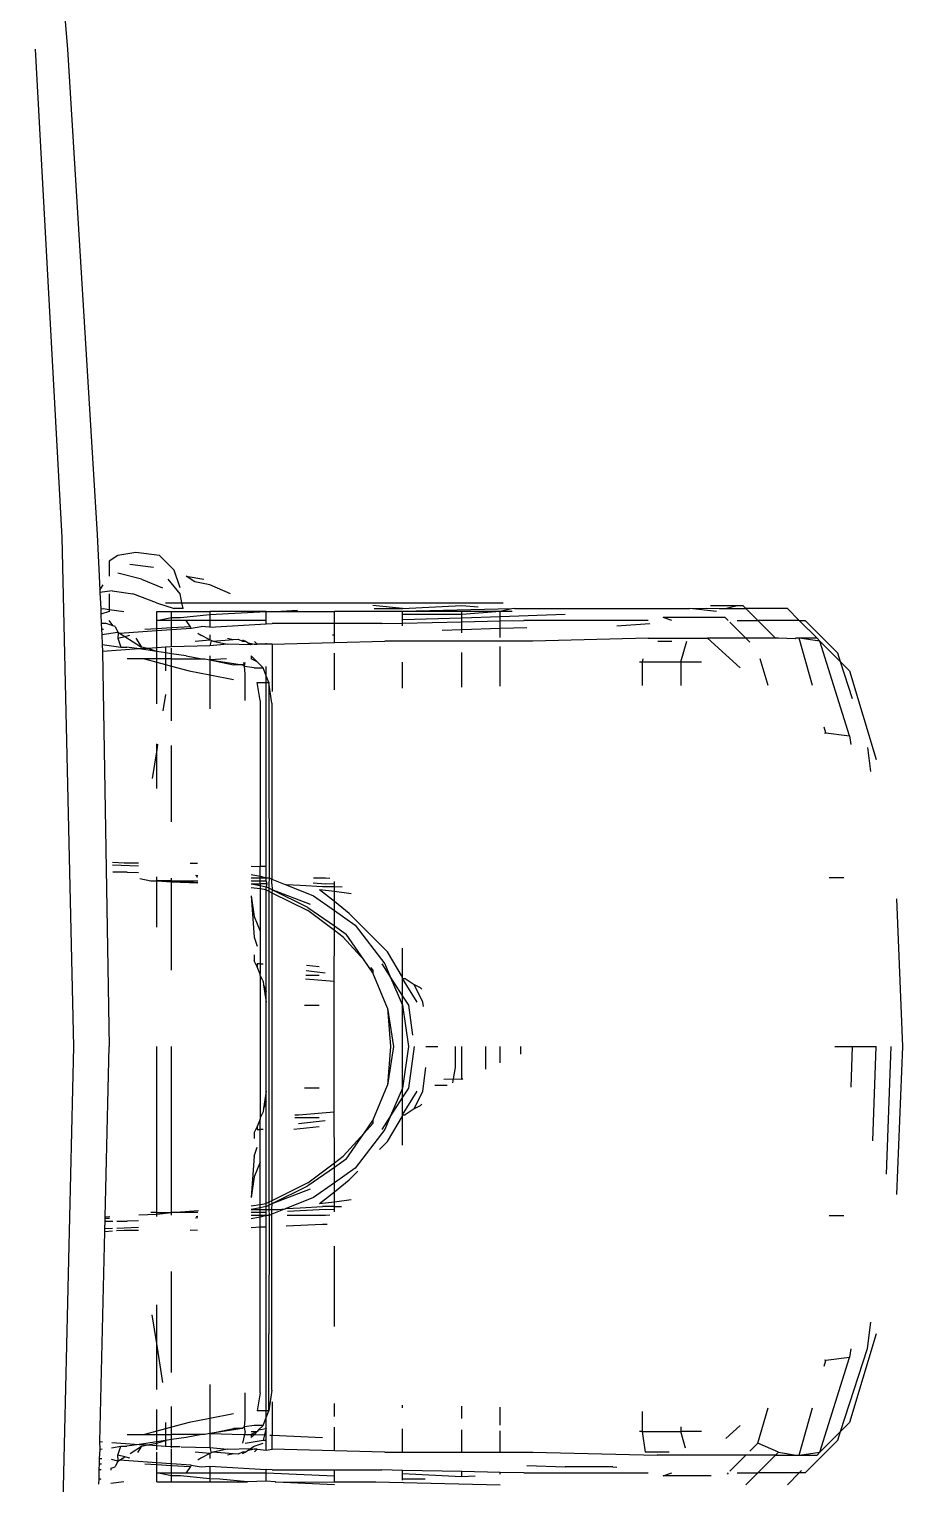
# Model space of a CAD drawing. Header units: millimetres. Extents: x -41292 to 298682, y -22072 to 33155.
# Drawn here: x 26333.65 to 26363.16, y -2931.01 to -2881.86 of the extents above; entities that cross this region are included whole.
import ezdxf

# ---------------------------------------------------------------- set-up
doc = ezdxf.new("R2010")
doc.units = ezdxf.units.MM

# ---------------------------------------------------------------- blocks, each defined once
blk = doc.blocks.new('rmfnasesx')
for p, q in [((53796.921, 12644.694), (53798.221, 12629.894)), ((53797.121, 12629.894), (53798.021, 12613.394)), ((53798.221, 12629.894), (53799.221, 12613.494)), ((53798.021, 12613.394), (53798.421, 12596.194)), ((53799.221, 12613.494), (53799.307, 12611.623)), ((53799.921, 12612.794), (53799.621, 12612.594)), ((53799.621, 12612.594), (53799.621, 12612.094)), ((53800.521, 12612.894), (53799.921, 12612.794)), ((53801.321, 12612.794), (53800.521, 12612.894)), ((53801.821, 12612.294), (53801.321, 12612.794)), ((53800.721, 12611.994), (53799.921, 12612.194)), ((53800.321, 12612.494), (53801.121, 12612.394)), ((53802.021, 12611.694), (53801.821, 12612.294)), ((53802.221, 12612.094), (53802.821, 12611.994)), ((53802.521, 12611.894), (53802.221, 12612.094)), ((53799.307, 12611.623), (53799.421, 12611.794)), ((53799.307, 12611.623), (53799.311, 12611.542)), ((53800.721, 12611.994), (53801.421, 12611.694)), ((53802.021, 12611.494), (53801.621, 12611.994)), ((53803.021, 12611.794), (53802.521, 12611.894)), ((53803.721, 12611.494), (53803.021, 12611.794)), ((53799.721, 12611.594), (53799.311, 12611.542)), ((53799.311, 12611.542), (53799.337, 12610.983)), ((53799.621, 12611.494), (53799.621, 12610.965)), ((53799.721, 12611.594), (53800.421, 12611.494)), ((53801.221, 12611.194), (53800.421, 12611.494)), ((53801.221, 12611.194), (53801.821, 12610.994)), ((53801.528, 12611.194), (53802.081, 12611.194)), ((53802.081, 12611.194), (53802.021, 12611.494)), ((53802.121, 12610.994), (53802.081, 12611.194)), ((53802.081, 12611.194), (53812.928, 12611.194)), ((53799.337, 12610.983), (53799.421, 12610.994)), ((53799.337, 12610.983), (53799.345, 12610.802)), ((53799.621, 12610.894), (53799.345, 12610.802)), ((53799.345, 12610.802), (53799.359, 12610.494)), ((53799.421, 12610.994), (53799.621, 12610.965)), ((53799.621, 12610.965), (53799.621, 12610.894)), ((53799.621, 12610.965), (53800.121, 12610.894)), ((53801.228, 12610.894), (53801.728, 12610.894)), ((53801.228, 12610.594), (53801.228, 12610.894)), ((53801.228, 12610.594), (53801.728, 12610.694)), ((53801.728, 12610.894), (53803.028, 12610.894)), ((53801.728, 12610.694), (53801.728, 12610.894)), ((53801.728, 12610.694), (53802.028, 12610.694)), ((53801.728, 12610.594), (53801.728, 12610.694)), ((53802.121, 12610.994), (53801.821, 12610.994)), ((53802.028, 12610.694), (53803.028, 12610.794)), ((53803.028, 12610.794), (53804.928, 12610.894)), ((53804.928, 12610.894), (53803.028, 12610.894)), ((53803.028, 12610.894), (53803.028, 12610.794)), ((53803.028, 12610.794), (53803.028, 12610.594)), ((53804.928, 12610.894), (53805.228, 12610.894)), ((53804.928, 12610.594), (53804.928, 12610.894)), ((53805.228, 12610.894), (53805.989, 12610.94)), ((53805.228, 12610.894), (53807.228, 12610.894)), ((53807.228, 12610.494), (53807.228, 12610.894)), ((53809.528, 12610.894), (53807.228, 12610.894)), ((53809.528, 12610.994), (53808.528, 12611.094)), ((53808.578, 12610.994), (53809.528, 12610.994)), ((53809.528, 12610.994), (53811.528, 12611.094)), ((53813.218, 12610.991), (53809.528, 12610.894)), ((53811.528, 12610.894), (53809.528, 12610.894)), ((53809.528, 12610.794), (53809.528, 12610.894)), ((53811.528, 12610.794), (53809.528, 12610.794)), ((53809.528, 12610.61), (53809.528, 12610.794)), ((53811.528, 12610.677), (53809.528, 12610.61)), ((53811.528, 12611.094), (53812.085, 12611.051)), ((53812.828, 12610.894), (53811.528, 12610.794)), ((53812.828, 12610.894), (53811.528, 12610.894)), ((53811.528, 12610.794), (53811.528, 12610.894)), ((53811.528, 12610.677), (53811.528, 12610.794)), ((53812.828, 12610.72), (53811.528, 12610.677)), ((53811.528, 12610.55), (53811.528, 12610.677)), ((53813.218, 12610.991), (53812.828, 12610.894)), ((53813.228, 12610.894), (53812.828, 12610.894)), ((53812.828, 12610.72), (53812.828, 12610.894)), ((53815.028, 12610.794), (53812.828, 12610.72)), ((53812.828, 12610.577), (53812.828, 12610.72)), ((53813.328, 12610.994), (53813.218, 12610.991)), ((53813.328, 12610.994), (53819.228, 12610.994)), ((53818.628, 12610.594), (53818.328, 12610.694)), ((53820.428, 12610.694), (53818.328, 12610.694)), ((53819.228, 12610.994), (53819.803, 12611.006)), ((53820.128, 12610.894), (53819.228, 12610.994)), ((53819.803, 12611.006), (53820.228, 12610.994)), ((53819.928, 12611.094), (53820.828, 12611.094)), ((53820.228, 12610.994), (53820.428, 12610.994)), ((53820.428, 12610.994), (53820.828, 12611.094)), ((53820.428, 12610.994), (53821.128, 12610.994)), ((53820.428, 12610.694), (53820.528, 12610.594)), ((53820.828, 12611.094), (53821.028, 12611.094)), ((53821.128, 12610.994), (53821.028, 12611.094)), ((53821.528, 12610.594), (53821.128, 12610.994)), ((53822.528, 12610.994), (53821.128, 12610.994)), ((53822.528, 12610.994), (53822.928, 12610.594)), ((53799.521, 12610.494), (53799.359, 12610.494)), ((53799.359, 12610.494), (53799.369, 12610.294)), ((53799.428, 12610.294), (53799.369, 12610.294)), ((53799.369, 12610.294), (53799.377, 12610.12)), ((53799.377, 12610.12), (53799.921, 12610.194)), ((53799.754, 12610.416), (53799.521, 12610.494)), ((53799.754, 12610.416), (53799.621, 12610.594)), ((53799.821, 12610.394), (53799.754, 12610.416)), ((53799.821, 12610.394), (53799.921, 12610.194)), ((53799.921, 12610.194), (53799.969, 12610.163)), ((53799.921, 12610.194), (53799.927, 12610.16)), ((53799.927, 12610.16), (53799.921, 12609.994)), ((53799.969, 12610.163), (53801.228, 12610.257)), ((53799.969, 12610.163), (53800.149, 12610.051)), ((53801.228, 12610.315), (53800.828, 12610.294)), ((53801.728, 12610.594), (53801.228, 12610.594)), ((53801.228, 12610.315), (53801.228, 12610.594)), ((53801.728, 12610.341), (53801.228, 12610.315)), ((53801.228, 12610.257), (53801.228, 12610.315)), ((53801.228, 12610.257), (53801.728, 12610.294)), ((53801.228, 12609.672), (53801.228, 12610.257)), ((53802.221, 12610.594), (53801.728, 12610.594)), ((53801.728, 12610.341), (53801.728, 12610.594)), ((53802.367, 12610.375), (53801.728, 12610.341)), ((53801.728, 12610.294), (53801.728, 12610.341)), ((53801.728, 12610.294), (53802.394, 12610.333)), ((53801.728, 12609.699), (53801.728, 12610.294)), ((53802.367, 12610.375), (53802.221, 12610.594)), ((53803.028, 12610.594), (53802.221, 12610.594)), ((53802.394, 12610.333), (53802.367, 12610.375)), ((53802.394, 12610.333), (53802.728, 12610.394)), ((53802.617, 12610.163), (53802.721, 12610.094)), ((53803.028, 12610.37), (53802.728, 12610.394)), ((53804.928, 12610.594), (53803.028, 12610.594)), ((53803.028, 12610.594), (53803.028, 12610.37)), ((53803.028, 12610.37), (53804.928, 12610.482)), ((53804.928, 12610.482), (53804.928, 12610.594)), ((53804.928, 12610.482), (53805.128, 12610.494)), ((53807.228, 12610.494), (53805.128, 12610.494)), ((53808.828, 12610.494), (53807.228, 12610.494)), ((53807.228, 12610.107), (53807.228, 12610.494)), ((53808.828, 12610.494), (53809.528, 12610.508)), ((53809.528, 12610.508), (53809.528, 12610.61)), ((53809.528, 12610.508), (53811.528, 12610.55)), ((53809.528, 12610.411), (53809.528, 12610.508)), ((53811.528, 12610.275), (53810.874, 12610.253)), ((53811.528, 12610.55), (53812.828, 12610.577)), ((53811.528, 12610.275), (53811.528, 12610.55)), ((53812.828, 12610.319), (53811.528, 12610.275)), ((53811.528, 12610.176), (53811.528, 12610.275)), ((53812.828, 12610.577), (53813.628, 12610.594)), ((53812.828, 12610.319), (53812.828, 12610.577)), ((53813.732, 12610.35), (53812.828, 12610.319)), ((53812.828, 12610.023), (53812.828, 12610.319)), ((53817.828, 12610.594), (53813.628, 12610.594)), ((53817.883, 12610.483), (53816.77, 12610.404)), ((53820.582, 12610.539), (53821.128, 12609.994)), ((53820.828, 12610.594), (53821.528, 12610.594)), ((53822.128, 12609.994), (53821.528, 12610.594)), ((53822.928, 12610.594), (53821.528, 12610.594)), ((53822.928, 12610.594), (53823.528, 12609.994)), ((53822.928, 12610.594), (53823.128, 12610.594)), ((53823.128, 12610.594), (53824.228, 12609.494)), ((53799.377, 12610.12), (53799.392, 12609.786)), ((53799.392, 12609.786), (53800.021, 12609.694)), ((53799.392, 12609.786), (53799.403, 12609.542)), ((53800.642, 12609.63), (53799.403, 12609.542)), ((53799.921, 12609.994), (53800.149, 12610.051)), ((53799.921, 12609.994), (53800.021, 12609.694)), ((53800.021, 12609.694), (53800.221, 12609.694)), ((53800.149, 12610.051), (53800.321, 12610.094)), ((53800.149, 12610.051), (53800.721, 12609.694)), ((53800.642, 12609.63), (53800.221, 12609.694)), ((53800.521, 12609.994), (53800.721, 12609.694)), ((53800.933, 12609.651), (53800.642, 12609.63)), ((53801.228, 12609.543), (53800.642, 12609.63)), ((53800.933, 12609.651), (53800.721, 12609.694)), ((53801.228, 12609.672), (53800.933, 12609.651)), ((53801.228, 12609.543), (53800.933, 12609.651)), ((53801.528, 12609.694), (53801.228, 12609.672)), ((53801.228, 12609.543), (53801.228, 12609.672)), ((53801.728, 12609.699), (53801.528, 12609.694)), ((53801.528, 12609.694), (53801.528, 12609.498)), ((53803.028, 12609.735), (53801.728, 12609.699)), ((53801.728, 12609.468), (53801.728, 12609.655)), ((53802.528, 12609.894), (53803.028, 12609.94)), ((53803.028, 12609.94), (53802.721, 12610.094)), ((53803.028, 12610.103), (53803.028, 12609.94)), ((53803.069, 12609.919), (53803.028, 12609.94)), ((53803.069, 12609.919), (53803.028, 12609.735)), ((53803.621, 12609.794), (53803.028, 12609.735)), ((53803.121, 12609.894), (53803.069, 12609.919)), ((53803.121, 12609.894), (53803.814, 12609.955)), ((53803.121, 12609.894), (53803.621, 12609.794)), ((53803.621, 12609.994), (53803.814, 12609.955)), ((53804.401, 12609.773), (53803.621, 12609.794)), ((53803.814, 12609.955), (53803.978, 12609.963)), ((53803.978, 12609.963), (53804.121, 12609.894)), ((53804.121, 12609.894), (53804.221, 12609.894)), ((53804.126, 12609.941), (53804.221, 12609.894)), ((53804.281, 12609.854), (53804.221, 12609.894)), ((53804.281, 12609.854), (53804.521, 12609.794)), ((53804.401, 12609.773), (53804.281, 12609.854)), ((53804.521, 12609.794), (53804.401, 12609.773)), ((53804.521, 12609.794), (53804.621, 12609.794)), ((53804.621, 12609.794), (53804.533, 12609.881)), ((53804.928, 12609.788), (53804.621, 12609.794)), ((53804.928, 12609.788), (53804.928, 12609.823)), ((53805.128, 12609.794), (53804.928, 12609.788)), ((53805.128, 12609.794), (53807.228, 12609.849)), ((53805.128, 12609.794), (53805.128, 12608.194)), ((53807.166, 12610.105), (53807.228, 12610.107)), ((53807.228, 12609.849), (53807.228, 12610.107)), ((53807.228, 12609.849), (53808.928, 12609.894)), ((53813.928, 12609.894), (53808.928, 12609.894)), ((53812.828, 12608.37), (53812.828, 12609.718)), ((53817.828, 12609.994), (53813.928, 12609.894)), ((53817.828, 12609.994), (53819.828, 12609.994)), ((53818.153, 12609.894), (53818.628, 12609.894)), ((53818.928, 12609.194), (53819.128, 12609.894)), ((53819.828, 12609.994), (53820.928, 12608.994)), ((53821.128, 12609.994), (53819.828, 12609.994)), ((53821.128, 12609.994), (53821.261, 12609.86)), ((53822.128, 12609.994), (53821.128, 12609.994)), ((53822.228, 12609.994), (53822.128, 12609.994)), ((53822.794, 12609.975), (53822.228, 12609.994)), ((53822.828, 12609.994), (53822.794, 12609.975)), ((53822.928, 12609.994), (53822.828, 12609.994)), ((53823.378, 12608.394), (53822.928, 12609.994)), ((53823.628, 12609.894), (53822.928, 12609.994)), ((53823.528, 12609.994), (53822.928, 12609.994)), ((53823.528, 12609.994), (53823.628, 12609.894)), ((53824.628, 12606.694), (53823.628, 12609.894)), ((53823.628, 12609.894), (53824.323, 12609.198)), ((53799.403, 12609.542), (53799.621, 12596.194)), ((53800.821, 12609.294), (53800.228, 12609.294)), ((53800.821, 12609.294), (53801.228, 12609.185)), ((53801.228, 12609.294), (53800.821, 12609.294)), ((53801.528, 12609.498), (53801.228, 12609.543)), ((53801.228, 12609.294), (53801.228, 12609.543)), ((53801.228, 12609.185), (53801.228, 12609.294)), ((53801.528, 12609.294), (53801.228, 12609.294)), ((53801.228, 12607.781), (53801.228, 12609.185)), ((53801.228, 12609.185), (53801.528, 12609.105)), ((53801.728, 12609.468), (53801.528, 12609.498)), ((53801.528, 12609.498), (53801.528, 12609.294)), ((53801.528, 12609.294), (53801.528, 12609.105)), ((53801.728, 12609.294), (53801.528, 12609.294)), ((53802.221, 12609.394), (53801.728, 12609.468)), ((53801.728, 12609.294), (53801.728, 12609.468)), ((53801.728, 12609.052), (53801.728, 12609.294)), ((53801.728, 12609.294), (53802.754, 12609.294)), ((53802.221, 12609.394), (53802.754, 12609.294)), ((53802.754, 12609.294), (53802.854, 12609.294)), ((53802.854, 12609.294), (53803.028, 12609.266)), ((53803.028, 12609.402), (53803.028, 12609.266)), ((53803.585, 12609.294), (53803.028, 12609.266)), ((53803.028, 12609.266), (53804.121, 12609.094)), ((53803.028, 12609.266), (53803.821, 12609.094)), ((53803.028, 12609.266), (53803.028, 12608.752)), ((53804.19, 12609.041), (53804.172, 12609.179)), ((53804.19, 12609.041), (53804.221, 12609.17)), ((53804.621, 12609.194), (53804.421, 12609.394)), ((53804.421, 12609.394), (53804.421, 12609.294)), ((53804.621, 12609.194), (53804.421, 12609.294)), ((53804.621, 12609.194), (53804.821, 12608.994)), ((53807.228, 12608.249), (53807.228, 12609.491)), ((53809.528, 12608.305), (53809.528, 12609.19)), ((53811.528, 12608.345), (53811.528, 12609.51)), ((53817.528, 12609.194), (53817.628, 12609.194)), ((53817.643, 12609.303), (53817.628, 12609.194)), ((53817.628, 12609.194), (53817.628, 12608.394)), ((53817.628, 12609.194), (53818.928, 12609.194)), ((53818.928, 12609.194), (53818.928, 12608.394)), ((53818.928, 12609.194), (53819.628, 12609.194)), ((53821.876, 12608.394), (53821.613, 12609.3)), ((53824.323, 12609.198), (53824.228, 12609.494)), ((53824.323, 12609.198), (53824.628, 12608.894)), ((53824.728, 12607.944), (53824.323, 12609.198)), ((53801.528, 12609.105), (53801.528, 12608.894)), ((53801.528, 12609.105), (53801.728, 12609.052)), ((53801.728, 12607.206), (53801.728, 12609.052)), ((53801.728, 12609.052), (53802.321, 12608.894)), ((53802.321, 12608.894), (53803.028, 12608.752)), ((53803.028, 12608.752), (53803.821, 12608.594)), ((53803.028, 12608.752), (53803.028, 12607.607)), ((53804.121, 12609.094), (53803.821, 12609.094)), ((53804.19, 12609.041), (53804.121, 12609.094)), ((53804.221, 12608.794), (53804.19, 12609.041)), ((53804.521, 12608.994), (53804.19, 12609.041)), ((53804.221, 12607.894), (53804.221, 12608.794)), ((53804.521, 12608.994), (53804.821, 12608.994)), ((53804.928, 12608.726), (53804.821, 12608.994)), ((53804.928, 12608.726), (53804.928, 12609.033)), ((53805.021, 12608.494), (53804.928, 12608.726)), ((53804.928, 12608.494), (53804.928, 12608.726)), ((53824.628, 12608.894), (53825.528, 12605.894)), ((53804.721, 12607.894), (53804.621, 12608.494)), ((53804.621, 12608.494), (53804.928, 12608.494)), ((53804.928, 12608.494), (53805.021, 12608.494)), ((53804.928, 12602.276), (53804.928, 12608.494)), ((53805.121, 12607.794), (53805.021, 12608.494)), ((53805.021, 12608.494), (53805.021, 12605.894)), ((53801.528, 12608.094), (53801.439, 12607.538)), ((53804.721, 12607.894), (53804.721, 12602.285)), ((53805.121, 12607.794), (53805.121, 12601.857)), ((53823.828, 12606.794), (53823.774, 12606.985)), ((53823.78, 12606.787), (53823.828, 12606.794)), ((53823.828, 12606.794), (53824.628, 12606.694)), ((53824.628, 12606.694), (53824.67, 12606.405)), ((53801.228, 12606.219), (53801.074, 12605.256)), ((53801.228, 12606.219), (53801.228, 12606.423)), ((53801.26, 12606.42), (53801.228, 12606.219)), ((53801.228, 12604.911), (53801.228, 12606.219)), ((53801.728, 12603.792), (53801.728, 12606.373)), ((53825.342, 12605.496), (53825.24, 12606.299)), ((53805.021, 12605.894), (53805.028, 12601.894)), ((53800.128, 12602.394), (53799.733, 12602.418)), ((53799.736, 12602.339), (53800.614, 12602.299)), ((53800.612, 12602.394), (53800.128, 12602.394)), ((53802.608, 12602.377), (53802.355, 12602.388)), ((53804.421, 12602.298), (53804.721, 12602.285)), ((53804.928, 12602.276), (53804.721, 12602.285)), ((53804.721, 12601.951), (53804.721, 12602.285)), ((53804.928, 12601.894), (53804.928, 12602.276)), ((53800.228, 12602.094), (53799.748, 12602.094)), ((53800.228, 12602.094), (53800.619, 12602.075)), ((53800.66, 12601.878), (53801.028, 12601.794)), ((53801.028, 12601.794), (53801.228, 12601.794)), ((53801.228, 12601.794), (53801.228, 12601.933)), ((53801.728, 12601.794), (53801.228, 12601.794)), ((53801.228, 12600.233), (53801.228, 12601.794)), ((53801.228, 12601.794), (53801.728, 12601.763)), ((53801.728, 12601.794), (53801.728, 12601.883)), ((53802.621, 12601.725), (53801.728, 12601.794)), ((53801.728, 12601.763), (53801.728, 12601.794)), ((53801.728, 12601.794), (53802.621, 12601.794)), ((53802.535, 12601.984), (53802.616, 12601.981)), ((53802.618, 12601.925), (53802.561, 12601.927)), ((53804.421, 12602.008), (53804.721, 12601.951)), ((53804.421, 12601.899), (53804.528, 12601.894)), ((53804.421, 12601.794), (53804.721, 12601.794)), ((53804.528, 12601.894), (53804.721, 12601.894)), ((53804.721, 12601.951), (53804.928, 12601.894)), ((53804.721, 12601.894), (53804.721, 12601.951)), ((53804.721, 12601.894), (53804.928, 12601.894)), ((53804.721, 12601.794), (53804.721, 12601.894)), ((53804.721, 12601.694), (53804.721, 12601.794)), ((53804.721, 12601.794), (53804.928, 12601.794)), ((53804.928, 12601.894), (53805.028, 12601.894)), ((53804.928, 12601.794), (53804.928, 12601.894)), ((53804.961, 12601.694), (53804.928, 12601.794)), ((53805.028, 12601.894), (53805.021, 12601.694)), ((53805.028, 12601.894), (53805.121, 12601.857)), ((53805.121, 12601.694), (53805.121, 12601.857)), ((53805.121, 12601.857), (53805.568, 12601.678)), ((53806.524, 12601.894), (53806.928, 12601.894)), ((53806.928, 12601.894), (53807.073, 12601.887)), ((53807.228, 12601.681), (53807.228, 12601.774)), ((53824.43, 12601.894), (53823.941, 12601.894)), ((53801.728, 12601.763), (53802.621, 12601.725)), ((53801.728, 12598.783), (53801.728, 12601.763)), ((53804.421, 12601.694), (53804.721, 12601.694)), ((53804.421, 12601.694), (53804.721, 12601.635)), ((53804.721, 12601.523), (53804.421, 12601.566)), ((53804.421, 12601.294), (53804.521, 12599.894)), ((53804.421, 12601.294), (53804.521, 12600.594)), ((53804.721, 12601.694), (53804.721, 12601.635)), ((53804.961, 12601.694), (53804.721, 12601.694)), ((53804.721, 12601.635), (53804.928, 12601.594)), ((53804.721, 12601.635), (53804.721, 12601.523)), ((53804.928, 12601.494), (53804.721, 12601.523)), ((53804.721, 12601.523), (53804.721, 12600.094)), ((53804.921, 12598.694), (53804.928, 12601.494)), ((53804.928, 12601.594), (53804.961, 12601.694)), ((53805.021, 12601.547), (53804.928, 12601.594)), ((53804.928, 12601.494), (53804.928, 12601.594)), ((53804.928, 12601.494), (53805.021, 12601.447)), ((53805.021, 12601.694), (53805.021, 12601.547)), ((53805.021, 12601.547), (53805.021, 12601.447)), ((53805.128, 12601.494), (53805.021, 12601.547)), ((53805.021, 12601.447), (53805.121, 12601.397)), ((53805.021, 12601.447), (53805.021, 12590.94)), ((53805.121, 12601.694), (53805.128, 12601.494)), ((53805.128, 12601.494), (53805.121, 12601.397)), ((53805.121, 12601.397), (53806.328, 12600.794)), ((53805.121, 12601.397), (53805.121, 12590.99)), ((53806.428, 12600.994), (53805.128, 12601.494)), ((53806.328, 12600.894), (53805.128, 12601.494)), ((53805.601, 12601.664), (53805.568, 12601.678)), ((53806.078, 12601.644), (53805.601, 12601.664)), ((53805.601, 12601.664), (53806.528, 12601.294)), ((53806.828, 12601.594), (53806.078, 12601.644)), ((53806.51, 12601.725), (53806.928, 12601.694)), ((53806.528, 12601.294), (53807.228, 12600.794)), ((53807.228, 12601.094), (53806.728, 12601.494)), ((53807.228, 12601.431), (53806.728, 12601.494)), ((53807.228, 12601.594), (53806.828, 12601.594)), ((53807.228, 12601.681), (53806.928, 12601.694)), ((53807.228, 12601.594), (53807.228, 12601.681)), ((53807.489, 12601.582), (53807.228, 12601.594)), ((53807.228, 12601.431), (53807.228, 12601.594)), ((53807.791, 12601.361), (53807.228, 12601.431)), ((53807.228, 12601.094), (53807.228, 12601.431)), ((53806.328, 12600.894), (53807.228, 12600.271)), ((53807.228, 12600.119), (53806.328, 12600.794)), ((53807.728, 12600.694), (53807.228, 12601.094)), ((53807.228, 12600.794), (53807.228, 12601.094)), ((53807.228, 12600.794), (53807.928, 12600.294)), ((53807.228, 12600.271), (53807.228, 12600.794)), ((53826.428, 12596.194), (53826.228, 12601.194)), ((53804.521, 12600.594), (53804.721, 12600.094)), ((53809.028, 12599.394), (53807.728, 12600.694)), ((53807.928, 12600.294), (53808.928, 12598.994)), ((53804.521, 12599.894), (53804.621, 12599.594)), ((53804.721, 12600.094), (53804.721, 12598.994)), ((53807.221, 12598.394), (53807.228, 12600.119)), ((53807.228, 12600.271), (53807.628, 12599.994)), ((53807.228, 12600.119), (53807.228, 12600.271)), ((53807.528, 12599.894), (53807.228, 12600.119)), ((53808.237, 12599.113), (53807.528, 12599.894)), ((53808.237, 12599.113), (53807.628, 12599.994)), ((53809.528, 12598.544), (53809.028, 12599.394)), ((53809.528, 12598.544), (53809.528, 12599.519)), ((53804.521, 12599.294), (53804.521, 12599.094)), ((53804.621, 12598.894), (53804.521, 12599.094)), ((53804.721, 12598.994), (53804.621, 12598.994)), ((53804.621, 12598.994), (53804.621, 12598.894)), ((53804.721, 12598.644), (53804.621, 12598.894)), ((53804.721, 12598.994), (53804.821, 12598.994)), ((53804.721, 12598.994), (53804.721, 12598.644)), ((53806.721, 12598.894), (53806.292, 12598.937)), ((53808.528, 12598.694), (53808.237, 12599.113)), ((53808.528, 12598.794), (53808.464, 12598.864)), ((53808.828, 12598.994), (53809.128, 12598.527)), ((53808.928, 12598.994), (53809.128, 12598.527)), ((53804.721, 12598.594), (53804.721, 12598.644)), ((53804.721, 12598.594), (53804.821, 12598.394)), ((53804.721, 12598.594), (53804.721, 12593.794)), ((53804.821, 12598.394), (53804.836, 12598.286)), ((53804.921, 12598.294), (53804.921, 12598.694)), ((53807.221, 12598.394), (53806.256, 12598.474)), ((53806.721, 12598.594), (53806.265, 12598.594)), ((53806.279, 12598.765), (53806.921, 12598.694)), ((53807.221, 12593.994), (53807.221, 12598.394)), ((53808.528, 12598.794), (53808.528, 12598.694)), ((53809.028, 12597.494), (53808.528, 12598.694)), ((53809.128, 12598.527), (53809.528, 12597.594)), ((53809.128, 12598.527), (53809.528, 12597.905)), ((53809.528, 12598.501), (53809.528, 12598.544)), ((53810.028, 12597.694), (53809.528, 12598.501)), ((53809.528, 12597.905), (53809.528, 12598.501)), ((53809.528, 12598.501), (53809.621, 12598.494)), ((53809.621, 12598.494), (53809.921, 12598.294)), ((53804.836, 12598.286), (53804.921, 12597.694)), ((53804.836, 12598.286), (53804.928, 12598.041)), ((53804.928, 12598.041), (53804.921, 12598.294)), ((53804.921, 12597.694), (53804.928, 12598.041)), ((53809.528, 12597.905), (53809.728, 12597.594)), ((53809.528, 12597.594), (53809.528, 12597.905)), ((53810.221, 12597.694), (53809.921, 12598.294)), ((53809.921, 12598.294), (53810.121, 12598.194)), ((53810.121, 12598.194), (53810.178, 12598.137)), ((53804.921, 12594.694), (53804.921, 12597.694)), ((53806.221, 12597.594), (53806.721, 12597.594)), ((53809.028, 12597.494), (53809.128, 12596.194)), ((53809.028, 12597.494), (53809.228, 12596.194)), ((53809.528, 12597.594), (53809.728, 12596.194)), ((53809.528, 12594.794), (53809.528, 12597.594)), ((53809.728, 12597.594), (53809.872, 12596.58)), ((53810.238, 12597.554), (53810.221, 12597.694)), ((53798.421, 12596.194), (53798.021, 12578.994)), ((53799.487, 12590.434), (53799.621, 12596.194)), ((53801.228, 12590.594), (53801.228, 12596.194)), ((53801.728, 12590.594), (53801.728, 12596.194)), ((53809.128, 12596.194), (53809.028, 12594.894)), ((53809.228, 12596.194), (53809.028, 12594.894)), ((53809.728, 12596.194), (53809.528, 12594.794)), ((53809.928, 12596.194), (53809.728, 12594.794)), ((53810.321, 12596.194), (53810.721, 12596.194)), ((53811.321, 12595.494), (53811.321, 12596.194)), ((53811.528, 12595.099), (53811.528, 12596.194)), ((53812.328, 12596.194), (53812.328, 12595.436)), ((53812.828, 12595.646), (53812.828, 12596.194)), ((53813.528, 12595.941), (53813.528, 12596.194)), ((53824.128, 12596.194), (53824.728, 12596.194)), ((53824.68, 12594.828), (53824.728, 12596.194)), ((53824.728, 12596.194), (53825.528, 12596.194)), ((53825.416, 12593.007), (53825.528, 12596.194)), ((53825.871, 12591.882), (53826.028, 12596.194)), ((53826.228, 12591.194), (53826.428, 12596.194)), ((53810.221, 12594.694), (53810.321, 12595.494)), ((53811.256, 12595.105), (53811.321, 12595.494)), ((53808.528, 12593.694), (53809.028, 12594.894)), ((53810.621, 12594.894), (53811.04, 12594.894)), ((53810.921, 12595.094), (53811.256, 12595.105)), ((53811.234, 12594.975), (53811.256, 12595.105)), ((53811.256, 12595.105), (53811.528, 12595.099)), ((53811.528, 12595.099), (53811.568, 12595.116)), ((53804.921, 12594.694), (53804.836, 12594.101)), ((53804.928, 12594.346), (53804.921, 12594.694)), ((53806.721, 12594.794), (53806.221, 12594.794)), ((53809.528, 12594.794), (53809.128, 12593.86)), ((53809.528, 12594.483), (53809.128, 12593.86)), ((53809.728, 12594.794), (53809.528, 12594.483)), ((53809.528, 12594.483), (53809.528, 12594.794)), ((53809.528, 12593.886), (53810.028, 12594.694)), ((53809.528, 12593.886), (53809.528, 12594.483)), ((53809.921, 12594.094), (53810.221, 12594.694)), ((53804.821, 12593.994), (53804.721, 12593.794)), ((53804.836, 12594.101), (53804.821, 12593.994)), ((53804.928, 12594.346), (53804.836, 12594.101)), ((53804.921, 12594.094), (53804.928, 12594.346)), ((53804.921, 12593.694), (53804.921, 12594.094)), ((53806.021, 12593.894), (53807.221, 12593.994)), ((53807.228, 12592.269), (53807.221, 12593.994)), ((53809.921, 12594.094), (53809.621, 12593.894)), ((53810.121, 12594.194), (53809.921, 12594.094)), ((53810.121, 12594.194), (53810.178, 12594.251)), ((53804.621, 12593.494), (53804.521, 12593.294)), ((53804.721, 12593.744), (53804.621, 12593.494)), ((53804.621, 12593.494), (53804.621, 12593.394)), ((53804.721, 12593.794), (53804.721, 12593.744)), ((53804.721, 12593.394), (53804.721, 12593.744)), ((53804.928, 12590.894), (53804.921, 12593.694)), ((53805.86, 12593.408), (53806.721, 12593.494)), ((53806.721, 12593.794), (53805.89, 12593.794)), ((53805.898, 12593.894), (53806.021, 12593.894)), ((53806.021, 12593.594), (53806.921, 12593.694)), ((53808.237, 12593.274), (53808.528, 12593.694)), ((53808.237, 12593.274), (53808.528, 12593.594)), ((53808.528, 12593.694), (53808.528, 12593.594)), ((53809.128, 12593.86), (53808.828, 12593.394)), ((53809.128, 12593.86), (53808.928, 12593.394)), ((53809.028, 12592.994), (53809.528, 12593.844)), ((53809.528, 12593.886), (53809.621, 12593.894)), ((53809.528, 12593.844), (53809.528, 12593.886)), ((53809.528, 12592.869), (53809.528, 12593.844)), ((53804.521, 12593.294), (53804.521, 12593.094)), ((53804.621, 12593.394), (53804.721, 12593.394)), ((53804.821, 12593.394), (53804.721, 12593.394)), ((53804.721, 12592.294), (53804.721, 12593.394)), ((53807.528, 12592.494), (53808.237, 12593.274)), ((53807.628, 12592.394), (53808.237, 12593.274)), ((53808.928, 12593.394), (53807.928, 12592.094)), ((53808.749, 12592.715), (53809.028, 12592.994)), ((53804.521, 12592.494), (53804.421, 12591.094)), ((53804.521, 12592.494), (53804.621, 12592.794)), ((53807.228, 12592.269), (53807.528, 12592.494)), ((53804.721, 12592.294), (53804.521, 12591.794)), ((53804.721, 12590.864), (53804.721, 12592.294)), ((53806.328, 12591.594), (53807.228, 12592.269)), ((53807.228, 12592.117), (53806.328, 12591.494)), ((53807.628, 12592.394), (53807.228, 12592.117)), ((53807.228, 12592.117), (53807.228, 12592.269)), ((53807.228, 12591.594), (53807.228, 12592.117)), ((53807.928, 12592.094), (53807.228, 12591.594)), ((53807.728, 12591.694), (53808.019, 12591.985)), ((53804.521, 12591.794), (53804.421, 12591.094)), ((53806.328, 12591.594), (53805.121, 12590.99)), ((53805.128, 12590.894), (53806.328, 12591.494)), ((53807.228, 12591.594), (53806.528, 12591.094)), ((53807.228, 12591.294), (53807.728, 12591.694)), ((53807.228, 12591.294), (53807.228, 12591.594)), ((53805.121, 12590.99), (53805.021, 12590.94)), ((53805.128, 12590.894), (53805.121, 12590.99)), ((53805.128, 12590.894), (53806.428, 12591.394)), ((53806.528, 12591.094), (53805.601, 12590.723)), ((53806.728, 12590.894), (53807.228, 12591.294)), ((53806.728, 12590.894), (53807.228, 12590.956)), ((53807.228, 12590.956), (53807.228, 12591.294)), ((53807.228, 12590.956), (53807.791, 12591.027)), ((53807.228, 12590.794), (53807.228, 12590.956)), ((53800.623, 12590.508), (53801.228, 12590.537)), ((53801.228, 12590.594), (53801.028, 12590.594)), ((53801.228, 12590.594), (53801.728, 12590.594)), ((53801.228, 12590.537), (53801.728, 12590.594)), ((53801.228, 12590.537), (53801.228, 12590.594)), ((53801.228, 12590.454), (53801.228, 12590.537)), ((53801.728, 12590.594), (53802.643, 12590.664)), ((53802.621, 12590.594), (53801.728, 12590.594)), ((53801.728, 12590.504), (53801.728, 12590.594)), ((53802.561, 12590.46), (53802.618, 12590.463)), ((53804.421, 12590.821), (53804.721, 12590.864)), ((53804.721, 12590.753), (53804.421, 12590.694)), ((53804.421, 12590.694), (53804.721, 12590.694)), ((53804.721, 12590.594), (53804.421, 12590.594)), ((53804.528, 12590.494), (53804.421, 12590.489)), ((53804.721, 12590.494), (53804.528, 12590.494)), ((53804.721, 12590.864), (53804.928, 12590.894)), ((53804.721, 12590.753), (53804.721, 12590.864)), ((53804.928, 12590.794), (53804.721, 12590.753)), ((53804.721, 12590.694), (53804.721, 12590.753)), ((53804.721, 12590.694), (53804.928, 12590.694)), ((53804.721, 12590.594), (53804.721, 12590.694)), ((53804.928, 12590.594), (53804.721, 12590.594)), ((53804.721, 12590.494), (53804.721, 12590.594)), ((53804.928, 12590.494), (53804.721, 12590.494)), ((53804.928, 12590.494), (53804.721, 12590.436)), ((53804.721, 12590.436), (53804.721, 12590.494)), ((53805.021, 12590.94), (53804.928, 12590.894)), ((53804.928, 12590.794), (53804.928, 12590.894)), ((53804.928, 12590.794), (53805.021, 12590.84)), ((53804.928, 12590.694), (53804.928, 12590.794)), ((53804.928, 12590.694), (53805.021, 12590.694)), ((53804.928, 12590.594), (53804.928, 12590.694)), ((53804.928, 12590.494), (53804.928, 12590.594)), ((53805.028, 12590.494), (53804.928, 12590.494)), ((53804.928, 12590.111), (53804.928, 12590.494)), ((53805.021, 12590.94), (53805.021, 12590.84)), ((53805.021, 12590.84), (53805.128, 12590.894)), ((53805.021, 12590.84), (53805.021, 12590.694)), ((53805.021, 12590.694), (53805.028, 12590.494)), ((53805.021, 12590.694), (53805.121, 12590.694)), ((53805.028, 12590.494), (53805.021, 12586.494)), ((53805.121, 12590.531), (53805.028, 12590.494)), ((53805.121, 12590.694), (53805.128, 12590.894)), ((53805.568, 12590.71), (53805.121, 12590.531)), ((53805.121, 12590.531), (53805.121, 12590.694)), ((53805.121, 12590.694), (53805.328, 12590.694)), ((53805.121, 12584.594), (53805.121, 12590.531)), ((53805.328, 12590.694), (53805.568, 12590.71)), ((53805.568, 12590.71), (53805.601, 12590.723)), ((53805.601, 12590.723), (53806.078, 12590.744)), ((53806.928, 12590.494), (53805.632, 12590.494)), ((53806.928, 12590.694), (53805.642, 12590.625)), ((53806.078, 12590.744), (53806.828, 12590.794)), ((53807.228, 12590.794), (53806.828, 12590.794)), ((53806.928, 12590.694), (53807.228, 12590.707)), ((53807.073, 12590.5), (53806.928, 12590.494)), ((53807.228, 12590.794), (53807.473, 12590.794)), ((53807.228, 12590.707), (53807.228, 12590.794)), ((53807.228, 12590.614), (53807.228, 12590.707)), ((53823.941, 12590.494), (53824.43, 12590.494)), ((53799.476, 12589.953), (53799.478, 12590.037)), ((53799.476, 12589.953), (53799.733, 12589.969)), ((53799.478, 12590.037), (53799.484, 12590.294)), ((53799.736, 12590.049), (53799.478, 12590.037)), ((53799.484, 12590.294), (53799.486, 12590.394)), ((53799.484, 12590.294), (53799.748, 12590.294)), ((53799.486, 12590.394), (53799.487, 12590.434)), ((53799.486, 12590.394), (53799.639, 12590.394)), ((53799.649, 12590.445), (53799.487, 12590.434)), ((53799.877, 12589.978), (53800.128, 12589.994)), ((53800.614, 12590.088), (53799.879, 12590.055)), ((53799.884, 12590.294), (53800.228, 12590.294)), ((53800.128, 12589.994), (53800.612, 12589.994)), ((53800.619, 12590.312), (53800.228, 12590.294)), ((53802.355, 12589.999), (53802.608, 12590.01)), ((53802.616, 12590.407), (53802.535, 12590.403)), ((53804.721, 12590.436), (53804.421, 12590.38)), ((53804.421, 12590.089), (53804.721, 12590.102)), ((53804.721, 12590.102), (53804.721, 12590.436)), ((53804.721, 12590.102), (53804.928, 12590.111)), ((53804.721, 12584.494), (53804.721, 12590.102)), ((53804.928, 12583.894), (53804.928, 12590.111)), ((53805.604, 12590.14), (53806.828, 12590.194)), ((53806.828, 12590.194), (53806.989, 12590.2)), ((53799.312, 12582.852), (53799.476, 12589.953)), ((53807.228, 12586.738), (53807.228, 12589.449)), ((53801.728, 12585.182), (53801.728, 12588.595)), ((53801.228, 12586.169), (53801.074, 12587.131)), ((53801.228, 12586.169), (53801.228, 12587.476)), ((53825.228, 12585.994), (53825.342, 12586.891)), ((53801.439, 12584.85), (53801.228, 12586.169)), ((53801.228, 12584.607), (53801.228, 12586.169)), ((53805.021, 12583.894), (53805.021, 12586.494)), ((53825.528, 12586.494), (53824.628, 12583.494)), ((53823.628, 12582.494), (53824.628, 12585.694)), ((53823.774, 12585.402), (53823.828, 12585.594)), ((53823.828, 12585.594), (53823.78, 12585.6)), ((53824.628, 12585.694), (53823.828, 12585.594)), ((53824.323, 12583.189), (53825.228, 12585.994)), ((53824.67, 12585.983), (53824.628, 12585.694)), ((53803.028, 12584.781), (53803.028, 12583.635)), ((53805.121, 12584.594), (53805.021, 12583.894)), ((53804.221, 12583.594), (53804.221, 12584.494)), ((53804.721, 12584.494), (53804.621, 12583.894)), ((53805.128, 12584.194), (53805.128, 12583.068)), ((53807.228, 12583.696), (53807.228, 12584.138)), ((53809.528, 12583.988), (53809.528, 12584.082)), ((53801.228, 12583.202), (53801.228, 12583.935)), ((53801.728, 12583.336), (53801.728, 12584.035)), ((53803.028, 12583.635), (53802.321, 12583.494)), ((53803.821, 12583.794), (53803.028, 12583.635)), ((53803.028, 12583.635), (53803.028, 12583.121)), ((53804.19, 12583.346), (53804.221, 12583.594)), ((53804.928, 12583.894), (53804.621, 12583.894)), ((53804.821, 12583.394), (53804.928, 12583.661)), ((53804.921, 12583.294), (53804.928, 12583.661)), ((53804.928, 12583.661), (53805.021, 12583.894)), ((53805.021, 12583.894), (53804.928, 12583.894)), ((53804.928, 12583.661), (53804.928, 12583.894)), ((53811.528, 12583.635), (53811.528, 12584.043)), ((53812.828, 12583.405), (53812.828, 12584.017)), ((53817.628, 12583.863), (53817.628, 12583.194)), ((53821.528, 12582.794), (53821.876, 12583.994)), ((53822.928, 12582.394), (53823.378, 12583.994)), ((53800.228, 12583.094), (53800.821, 12583.094)), ((53801.228, 12583.202), (53800.821, 12583.094)), ((53800.821, 12583.094), (53801.228, 12583.094)), ((53801.528, 12583.282), (53801.228, 12583.202)), ((53801.228, 12583.094), (53801.228, 12583.202)), ((53801.228, 12583.094), (53801.528, 12583.094)), ((53801.228, 12582.845), (53801.228, 12583.094)), ((53801.528, 12583.494), (53801.528, 12583.282)), ((53801.728, 12583.336), (53801.528, 12583.282)), ((53801.528, 12583.282), (53801.528, 12583.094)), ((53801.528, 12583.094), (53801.528, 12582.89)), ((53801.528, 12583.094), (53801.728, 12583.094)), ((53802.321, 12583.494), (53801.728, 12583.336)), ((53801.728, 12583.094), (53801.728, 12583.336)), ((53801.728, 12582.92), (53801.728, 12583.094)), ((53802.754, 12583.094), (53801.728, 12583.094)), ((53802.754, 12583.094), (53802.221, 12582.994)), ((53802.854, 12583.094), (53802.754, 12583.094)), ((53803.028, 12583.121), (53802.854, 12583.094)), ((53804.121, 12583.294), (53803.028, 12583.121)), ((53803.028, 12583.121), (53803.821, 12583.294)), ((53803.028, 12583.121), (53804.158, 12583.094)), ((53803.028, 12583.121), (53803.028, 12582.652)), ((53804.121, 12583.294), (53803.821, 12583.294)), ((53804.19, 12583.346), (53804.121, 12583.294)), ((53804.196, 12583.094), (53804.121, 12582.794)), ((53804.158, 12583.094), (53804.196, 12583.094)), ((53804.521, 12583.394), (53804.19, 12583.346)), ((53804.221, 12583.194), (53804.19, 12583.346)), ((53804.221, 12583.194), (53804.196, 12583.094)), ((53804.196, 12583.094), (53804.421, 12583.094)), ((53804.621, 12583.194), (53804.421, 12583.094)), ((53804.421, 12583.194), (53804.621, 12583.194)), ((53804.421, 12583.094), (53804.421, 12582.994)), ((53804.421, 12582.994), (53804.528, 12583.094)), ((53804.421, 12583.094), (53804.528, 12583.094)), ((53804.821, 12583.394), (53804.521, 12583.394)), ((53804.528, 12583.094), (53804.621, 12583.194)), ((53804.528, 12583.094), (53804.867, 12583.079)), ((53804.671, 12583.244), (53804.621, 12583.194)), ((53804.821, 12583.394), (53804.671, 12583.244)), ((53804.671, 12583.244), (53804.921, 12583.294)), ((53804.921, 12583.294), (53804.867, 12583.079)), ((53804.928, 12583.076), (53804.921, 12583.294)), ((53807.228, 12582.538), (53807.228, 12583.338)), ((53809.528, 12582.494), (53809.528, 12583.282)), ((53811.528, 12582.494), (53811.528, 12583.243)), ((53812.828, 12582.494), (53812.828, 12583.217)), ((53817.628, 12583.194), (53817.528, 12583.194)), ((53817.628, 12583.194), (53817.728, 12582.494)), ((53817.628, 12583.194), (53818.928, 12583.194)), ((53818.928, 12583.349), (53818.928, 12583.194)), ((53819.09, 12582.627), (53818.928, 12583.194)), ((53819.628, 12583.194), (53818.928, 12583.194)), ((53820.928, 12583.394), (53820.446, 12582.956)), ((53824.323, 12583.189), (53823.628, 12582.494)), ((53824.228, 12582.894), (53824.323, 12583.189)), ((53824.628, 12583.494), (53824.323, 12583.189)), ((53799.312, 12582.852), (53799.403, 12582.845)), ((53799.321, 12582.594), (53799.312, 12582.852)), ((53799.321, 12582.594), (53799.392, 12582.602)), ((53799.707, 12582.637), (53800.021, 12582.694)), ((53799.711, 12582.823), (53800.642, 12582.757)), ((53799.921, 12582.394), (53800.021, 12582.694)), ((53800.021, 12582.694), (53800.221, 12582.694)), ((53800.642, 12582.757), (53800.221, 12582.694)), ((53800.33, 12582.449), (53800.721, 12582.694)), ((53800.721, 12582.694), (53800.581, 12582.484)), ((53801.228, 12582.845), (53800.642, 12582.757)), ((53800.642, 12582.757), (53800.933, 12582.736)), ((53800.721, 12582.694), (53800.933, 12582.736)), ((53800.933, 12582.736), (53801.228, 12582.795)), ((53800.933, 12582.736), (53801.228, 12582.715)), ((53801.528, 12582.89), (53801.228, 12582.845)), ((53801.228, 12582.795), (53801.528, 12582.89)), ((53801.228, 12582.795), (53801.228, 12582.845)), ((53801.228, 12582.715), (53801.228, 12582.795)), ((53801.228, 12582.715), (53801.528, 12582.694)), ((53801.228, 12582.572), (53801.228, 12582.715)), ((53801.728, 12582.92), (53801.528, 12582.89)), ((53801.528, 12582.89), (53801.528, 12582.694)), ((53801.528, 12582.694), (53801.728, 12582.688)), ((53802.221, 12582.994), (53801.728, 12582.92)), ((53801.728, 12582.688), (53801.728, 12582.92)), ((53801.728, 12582.688), (53802.02, 12582.68)), ((53801.728, 12582.64), (53801.728, 12582.688)), ((53801.728, 12582.094), (53801.728, 12582.606)), ((53802.055, 12582.679), (53803.028, 12582.652)), ((53803.028, 12582.652), (53803.621, 12582.594)), ((53803.028, 12582.652), (53803.069, 12582.468)), ((53803.621, 12582.594), (53804.401, 12582.614)), ((53804.221, 12582.794), (53804.821, 12582.894)), ((53804.281, 12582.534), (53804.401, 12582.614)), ((53804.401, 12582.614), (53804.521, 12582.694)), ((53804.401, 12582.614), (53804.521, 12582.594)), ((53804.521, 12582.694), (53804.821, 12582.794)), ((53804.867, 12583.079), (53804.821, 12582.894)), ((53804.821, 12582.894), (53804.921, 12582.894)), ((53804.867, 12583.079), (53804.928, 12583.076)), ((53804.921, 12582.894), (53804.928, 12583.076)), ((53804.928, 12582.599), (53804.921, 12582.894)), ((53804.928, 12582.564), (53804.928, 12582.599)), ((53805.051, 12583.071), (53805.128, 12583.068)), ((53805.128, 12583.068), (53806.828, 12582.994)), ((53805.128, 12582.594), (53805.128, 12583.068)), ((53821.528, 12582.794), (53821.261, 12582.527)), ((53822.228, 12582.494), (53821.528, 12582.794)), ((53824.228, 12582.894), (53823.128, 12581.794)), ((53799.295, 12582.094), (53799.299, 12582.274)), ((53799.299, 12582.274), (53799.321, 12582.594)), ((53799.377, 12582.268), (53799.299, 12582.274)), ((53799.921, 12582.194), (53799.698, 12582.244)), ((53799.921, 12582.194), (53799.821, 12581.994)), ((53799.927, 12582.227), (53799.921, 12582.394)), ((53800.149, 12582.337), (53799.921, 12582.394)), ((53799.921, 12582.194), (53799.927, 12582.227)), ((53799.921, 12582.194), (53799.969, 12582.224)), ((53799.969, 12582.224), (53800.149, 12582.337)), ((53801.228, 12582.131), (53799.969, 12582.224)), ((53800.321, 12582.294), (53800.149, 12582.337)), ((53801.228, 12582.131), (53801.228, 12582.495)), ((53801.728, 12582.094), (53801.228, 12582.131)), ((53801.228, 12582.073), (53801.228, 12582.131)), ((53803.028, 12582.447), (53802.528, 12582.494)), ((53802.721, 12582.294), (53802.617, 12582.224)), ((53803.028, 12582.447), (53802.721, 12582.294)), ((53803.069, 12582.468), (53803.028, 12582.447)), ((53803.028, 12582.447), (53803.028, 12582.285)), ((53803.121, 12582.494), (53803.069, 12582.468)), ((53803.621, 12582.594), (53803.121, 12582.494)), ((53803.814, 12582.432), (53803.121, 12582.494)), ((53803.814, 12582.432), (53803.621, 12582.394)), ((53803.978, 12582.425), (53803.814, 12582.432)), ((53804.121, 12582.494), (53803.978, 12582.425)), ((53804.221, 12582.494), (53804.121, 12582.494)), ((53804.126, 12582.446), (53804.221, 12582.494)), ((53804.221, 12582.494), (53804.281, 12582.534)), ((53804.521, 12582.594), (53804.281, 12582.534)), ((53804.621, 12582.594), (53804.521, 12582.594)), ((53804.533, 12582.506), (53804.621, 12582.594)), ((53804.621, 12582.594), (53804.928, 12582.564)), ((53804.928, 12582.564), (53805.128, 12582.594)), ((53807.228, 12582.538), (53805.128, 12582.594)), ((53808.928, 12582.494), (53807.228, 12582.538)), ((53808.928, 12582.494), (53809.528, 12582.494)), ((53809.528, 12582.494), (53811.528, 12582.494)), ((53811.528, 12582.494), (53812.828, 12582.494)), ((53812.828, 12582.494), (53813.928, 12582.494)), ((53813.928, 12582.494), (53818.128, 12582.394)), ((53818.54, 12582.494), (53817.728, 12582.494)), ((53821.128, 12582.394), (53818.128, 12582.394)), ((53821.128, 12582.394), (53820.582, 12581.848)), ((53822.128, 12582.394), (53821.128, 12582.394)), ((53821.528, 12581.794), (53822.128, 12582.394)), ((53822.128, 12582.394), (53822.228, 12582.494)), ((53822.128, 12582.394), (53822.828, 12582.394)), ((53822.228, 12582.494), (53822.828, 12582.394)), ((53822.828, 12582.394), (53822.928, 12582.394)), ((53822.928, 12582.394), (53823.628, 12582.494)), ((53822.928, 12582.394), (53823.528, 12582.394)), ((53823.628, 12582.494), (53823.528, 12582.394)), ((53799.283, 12581.594), (53799.29, 12581.894)), ((53799.29, 12581.894), (53799.295, 12582.094)), ((53799.359, 12581.894), (53799.29, 12581.894)), ((53799.295, 12582.094), (53799.369, 12582.094)), ((53799.69, 12581.886), (53799.691, 12581.951)), ((53799.691, 12581.951), (53799.821, 12581.994)), ((53800.828, 12582.094), (53801.228, 12582.073)), ((53801.228, 12581.794), (53801.228, 12582.073)), ((53801.228, 12582.073), (53801.728, 12582.046)), ((53801.728, 12581.694), (53801.228, 12581.794)), ((53801.228, 12581.794), (53801.728, 12581.794)), ((53801.228, 12581.494), (53801.228, 12581.794)), ((53802.394, 12582.054), (53801.728, 12582.094)), ((53801.728, 12582.046), (53801.728, 12582.094)), ((53801.728, 12582.046), (53802.367, 12582.013)), ((53801.728, 12581.794), (53801.728, 12582.046)), ((53801.728, 12581.794), (53802.221, 12581.794)), ((53801.728, 12581.694), (53801.728, 12581.794)), ((53802.028, 12581.694), (53801.728, 12581.694)), ((53801.728, 12581.494), (53801.728, 12581.694)), ((53803.028, 12581.594), (53802.028, 12581.694)), ((53802.367, 12582.013), (53802.221, 12581.794)), ((53802.221, 12581.794), (53803.028, 12581.794)), ((53802.394, 12582.054), (53802.367, 12582.013)), ((53802.394, 12582.054), (53802.728, 12581.994)), ((53802.728, 12581.994), (53803.028, 12582.017)), ((53803.028, 12582.017), (53803.028, 12581.794)), ((53803.028, 12582.017), (53804.928, 12581.905)), ((53803.028, 12581.794), (53804.928, 12581.794)), ((53803.028, 12581.794), (53803.028, 12581.631)), ((53804.928, 12581.794), (53804.928, 12581.905)), ((53805.128, 12581.894), (53804.928, 12581.905)), ((53804.928, 12581.794), (53807.228, 12581.694)), ((53804.928, 12581.512), (53804.928, 12581.794)), ((53805.128, 12581.894), (53807.228, 12581.894)), ((53807.228, 12581.894), (53808.828, 12581.894)), ((53807.228, 12581.694), (53807.228, 12581.894)), ((53807.228, 12581.494), (53807.228, 12581.694)), ((53809.528, 12581.879), (53808.828, 12581.894)), ((53811.528, 12581.837), (53809.528, 12581.879)), ((53809.528, 12581.777), (53809.528, 12581.879)), ((53809.528, 12581.777), (53811.528, 12581.668)), ((53809.528, 12581.594), (53809.528, 12581.777)), ((53812.828, 12581.81), (53811.528, 12581.837)), ((53811.528, 12581.668), (53811.528, 12581.837)), ((53811.528, 12581.668), (53811.985, 12581.695)), ((53812.828, 12581.746), (53812.828, 12581.81)), ((53813.628, 12581.794), (53812.828, 12581.81)), ((53813.628, 12581.794), (53817.828, 12581.794)), ((53813.732, 12582.038), (53815.028, 12581.994)), ((53816.628, 12581.994), (53815.028, 12581.994)), ((53816.628, 12581.994), (53816.77, 12581.984)), ((53818.328, 12581.694), (53818.628, 12581.794)), ((53819.953, 12581.694), (53818.328, 12581.694)), ((53820.528, 12581.794), (53820.489, 12581.755)), ((53820.828, 12581.794), (53821.528, 12581.794)), ((53821.128, 12581.394), (53821.528, 12581.794)), ((53822.928, 12581.794), (53821.528, 12581.794)), ((53822.928, 12581.794), (53822.528, 12581.394)), ((53823.008, 12581.874), (53822.928, 12581.794)), ((53823.128, 12581.794), (53822.928, 12581.794)), ((53799.279, 12581.411), (53799.283, 12581.594)), ((53799.283, 12581.594), (53799.321, 12581.594)), ((53799.321, 12581.594), (53799.345, 12581.586)), ((53800.121, 12581.494), (53799.679, 12581.431)), ((53801.228, 12581.494), (53801.728, 12581.494)), ((53801.728, 12581.494), (53803.028, 12581.494)), ((53803.358, 12581.576), (53803.028, 12581.594)), ((53803.028, 12581.594), (53803.028, 12581.494)), ((53803.028, 12581.494), (53804.294, 12581.494)), ((53804.294, 12581.494), (53803.358, 12581.576)), ((53804.928, 12581.512), (53804.294, 12581.494)), ((53805.228, 12581.494), (53804.928, 12581.512)), ((53805.228, 12581.494), (53805.256, 12581.479)), ((53805.256, 12581.479), (53807.228, 12581.494)), ((53807.228, 12581.394), (53805.256, 12581.479)), ((53807.228, 12581.494), (53808.628, 12581.494)), ((53808.628, 12581.494), (53812.828, 12581.394)), ((53809.528, 12581.594), (53810.294, 12581.594)), ((53809.528, 12581.548), (53809.528, 12581.594))]:
    blk.add_line(p, q)

msp = doc.modelspace()

# ---------------------------------------------------------------- block references
msp.add_blockref('rmfnasesx', (-27463.272, -15512.431))

doc.saveas('drawing.dxf')
